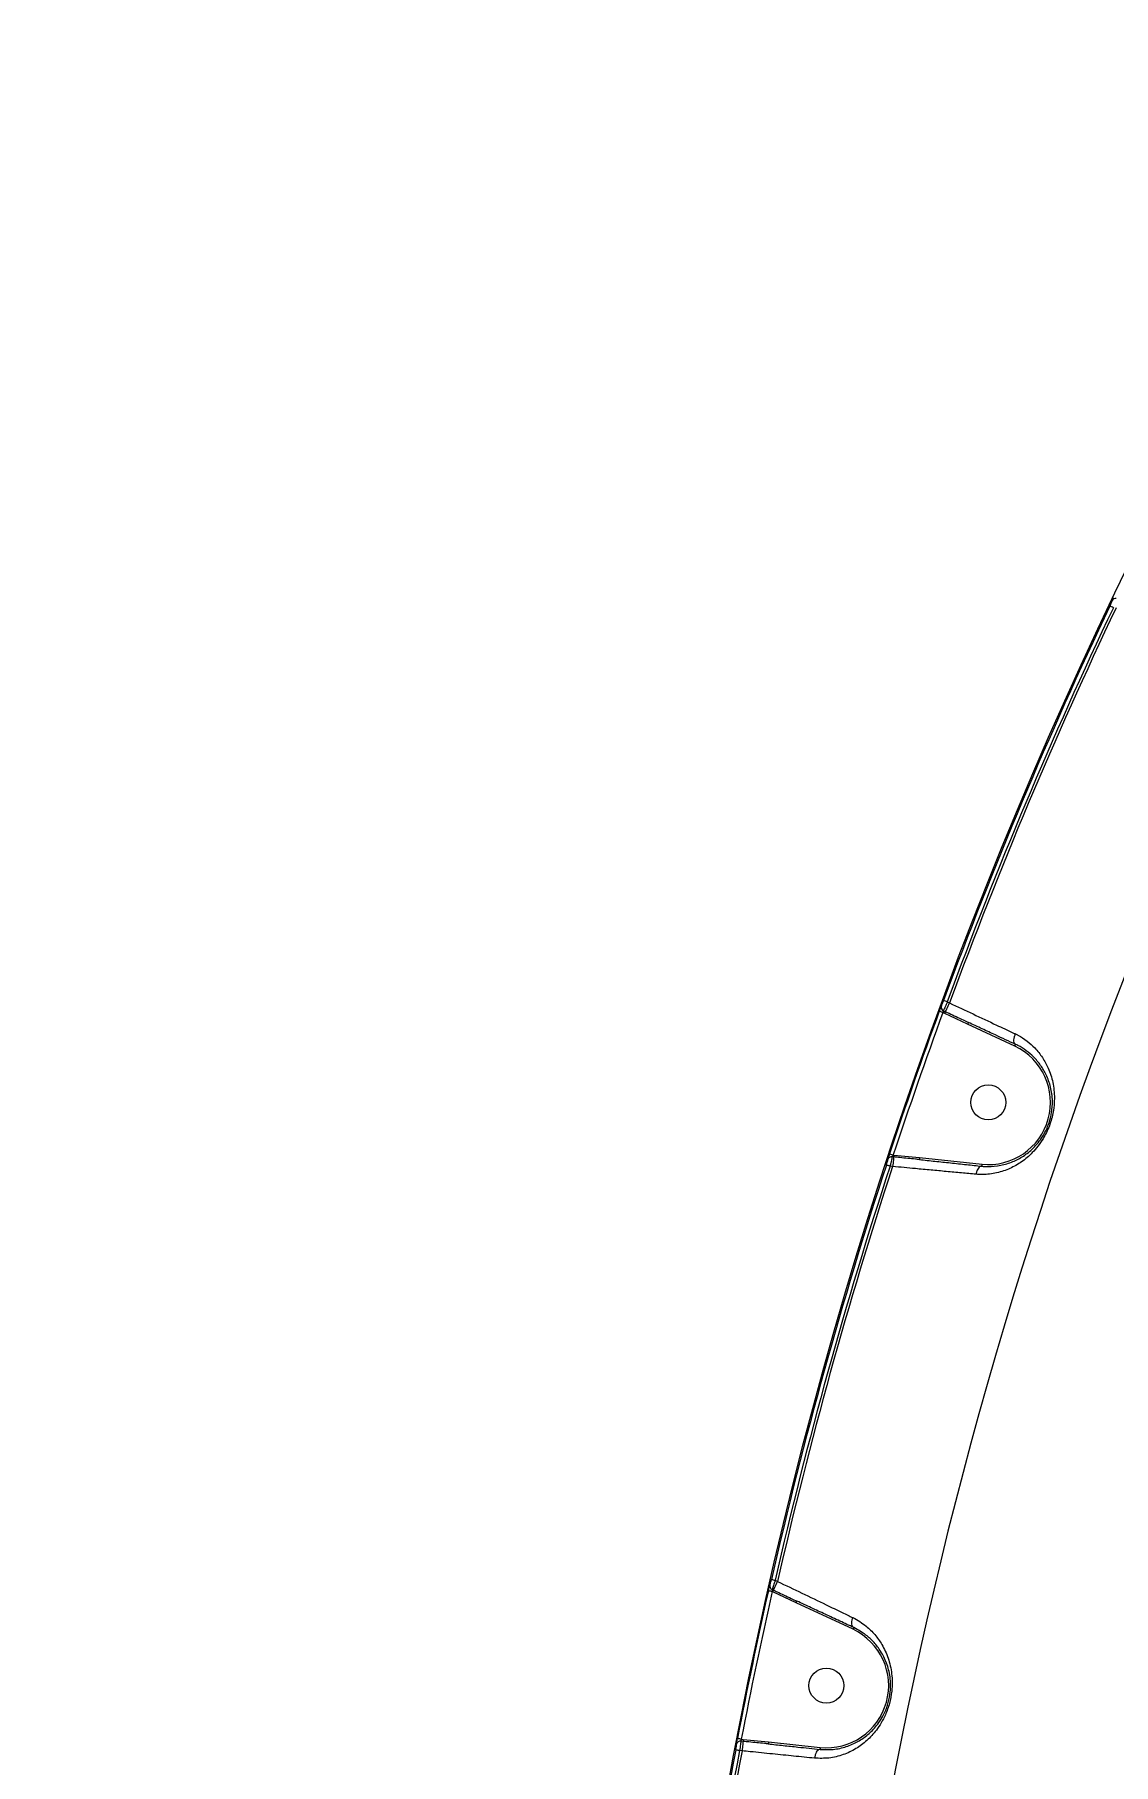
# Model space of a CAD drawing. Header units: millimetres. Extents: x -10374 to 11119, y -8221 to 9433.
# Drawn here: x 4694.7 to 4972, y 3043.4 to 3488.3 of the extents above; entities that cross this region are included whole.
import ezdxf

# ---------------------------------------------------------------- set-up
doc = ezdxf.new("R2010")
doc.units = ezdxf.units.MM
for name, color, linetype in [('DIKOM_ОБЪЕКТ', 7, 'Continuous'), ('DIKOM_РАЗМЕР_ЗОНА', 7, 'Continuous'), ('DIKOM_РАЗМЕР_ОБЪЕКТА', 7, 'Continuous')]:
    doc.layers.add(name, color=color, linetype=linetype)
doc.styles.add('style1', font='arial.ttf', dxfattribs={"width": 0.8})
doc.dimstyles.new('1-50', dxfattribs={"dimtxt": 300, "dimasz": 200, "dimexe": 100, "dimexo": 0, "dimgap": 100, "dimtad": 0, "dimdec": 0, "dimtxsty": 'style1', "dimcen": 0, "dimclrd": 7, "dimclre": 7, "dimadec": 1, "dimazin": 2, "dimtfac": 1, "dimtdec": 0, "dimtmove": 1, "dimatfit": 3, "dimfxl": 0, "dimlwd": 25, "dimlwe": 18, "dimarcsym": 0})

# ---------------------------------------------------------------- blocks, each defined once
blk = doc.blocks.new('*D15')
at = {"layer": 'Defpoints', "color": 0, "transparency": 16777216}
for p in [(-5227.87, 8308.78), (9119.43, -1150.4), (-5227.87, -1991.82)]:
    blk.add_point(p, dxfattribs=at)
at = {"layer": 'DIKOM_РАЗМЕР_ОБЪЕКТА', "color": 7, "lineweight": 18, "transparency": 16777216}
for p, q in [((-5227.87, -1991.82), (-5227.87, 8408.78)), ((9119.43, -1150.4), (9119.43, 8408.78))]:
    blk.add_line(p, q, dxfattribs=at)
at = {"layer": 'DIKOM_РАЗМЕР_ОБЪЕКТА', "color": 7, "lineweight": 25, "transparency": 16777216}
for p, q in [((-5027.87, 8308.78), (187.44, 8308.78)), ((8919.43, 8308.78), (1267.22, 8308.78))]:
    blk.add_line(p, q, dxfattribs=at)
at = {"layer": 'DIKOM_РАЗМЕР_ОБЪЕКТА', "color": 7, "transparency": 16777216}
for points in [[(-5027.87, 8342.11), (-5027.87, 8275.44), (-5227.87, 8308.78)], [(8919.43, 8342.11), (8919.43, 8275.44), (9119.43, 8308.78)]]:
    blk.add_solid(points, dxfattribs=at)
at = {"layer": 'DIKOM_РАЗМЕР_ОБЪЕКТА', "color": 0, "transparency": 16777216, "insert": (727.33, 8308.78), "char_height": 300, "attachment_point": 5, "style": 'style1'}
blk.add_mtext('14350', dxfattribs=at)
blk = doc.blocks.new('*D14')
at = {"layer": 'Defpoints', "color": 0, "transparency": 16777216}
for p in [(-7515.85, 9236.32), (11119.43, -1423.4), (-7515.85, -2401.58)]:
    blk.add_point(p, dxfattribs=at)
at = {"layer": 'DIKOM_РАЗМЕР_ЗОНА', "color": 7, "lineweight": 18, "transparency": 16777216}
for p, q in [((-7515.85, -2401.58), (-7515.85, 9336.32)), ((11119.43, -1423.4), (11119.43, 9336.32))]:
    blk.add_line(p, q, dxfattribs=at)
at = {"layer": 'DIKOM_РАЗМЕР_ЗОНА', "color": 7, "lineweight": 25, "transparency": 16777216}
for p, q in [((-7315.85, 9236.32), (77.56, 9236.32)), ((10919.43, 9236.32), (1157.34, 9236.32))]:
    blk.add_line(p, q, dxfattribs=at)
at = {"layer": 'DIKOM_РАЗМЕР_ЗОНА', "color": 7, "transparency": 16777216}
for points in [[(-7315.85, 9269.65), (-7315.85, 9202.98), (-7515.85, 9236.32)], [(10919.43, 9269.65), (10919.43, 9202.98), (11119.43, 9236.32)]]:
    blk.add_solid(points, dxfattribs=at)
at = {"layer": 'DIKOM_РАЗМЕР_ЗОНА', "color": 0, "transparency": 16777216, "insert": (617.45, 9236.32), "char_height": 300, "attachment_point": 5, "style": 'style1'}
blk.add_mtext('18650', dxfattribs=at)

msp = doc.modelspace()

# ---------------------------------------------------------------- linework, layer by layer
at = {"layer": 'DIKOM_ОБЪЕКТ', "color": 7, "linetype": 'Continuous', "lineweight": 15}
for p, q in [((4929.32, 3239.54), (4929.92, 3239.26)), ((4928.67, 3236.57), (4928.21, 3236.79)), ((4928.34, 3237.27), (4928.88, 3237.02)), ((4934.57, 3233.79), (4928.67, 3236.57)), ((4946.69, 3228.16), (4934.57, 3233.79)), ((4915.55, 3199.65), (4915.14, 3199.69)), ((4915.46, 3200.15), (4915.6, 3200.14)), ((4915.6, 3200.14), (4922.21, 3199.48)), ((4922.21, 3199.48), (4938.26, 3197.77)), ((4915.28, 3197.2), (4914.61, 3197.27)), ((4884.28, 3088.42), (4884.65, 3088.25)), ((4884.44, 3087.8), (4884.32, 3087.86)), ((4890.45, 3084.96), (4884.44, 3087.8)), ((4885.08, 3090.77), (4885.69, 3090.48)), ((4905.09, 3078.16), (4890.45, 3084.96)), ((4876.83, 3049.34), (4876.25, 3049.41)), ((4876.38, 3049.89), (4876.88, 3049.83)), ((4876.88, 3049.83), (4883.37, 3049.18)), ((4883.37, 3049.18), (4896.66, 3047.77)), ((4876.57, 3046.89), (4875.91, 3046.96))]:
    msp.add_line(p, q, dxfattribs=at)
at = {"layer": 'DIKOM_ОБЪЕКТ', "color": 7, "linetype": 'Continuous', "lineweight": 15, "flags": 128}
for points in [[(4928.88, 3237.02), (4928.93, 3237.12), (4929, 3237.29), (4929.11, 3237.51), (4929.24, 3237.79), (4929.39, 3238.12), (4929.56, 3238.48), (4929.73, 3238.86), (4929.92, 3239.26)], [(4928.21, 3236.79), (4928.03, 3236.86), (4927.86, 3236.92), (4927.7, 3236.98), (4927.56, 3237.03), (4927.44, 3237.07), (4927.35, 3237.1), (4927.29, 3237.12), (4927.27, 3237.13)], [(4928.67, 3236.57), (4928.71, 3236.65), (4928.74, 3236.73), (4928.78, 3236.8), (4928.81, 3236.87), (4928.83, 3236.92), (4928.85, 3236.97), (4928.87, 3237), (4928.88, 3237.02)], [(4946.69, 3228.16), (4946.73, 3228.24), (4946.77, 3228.33), (4946.81, 3228.41), (4946.84, 3228.48), (4946.86, 3228.53), (4946.88, 3228.58), (4946.9, 3228.6), (4946.9, 3228.61)], [(4915.55, 3199.65), (4915.53, 3199.54), (4915.51, 3199.36), (4915.49, 3199.11), (4915.46, 3198.8), (4915.42, 3198.45), (4915.38, 3198.05), (4915.33, 3197.63), (4915.28, 3197.2)], [(4915.6, 3200.14), (4915.59, 3200.05), (4915.58, 3199.97), (4915.57, 3199.89), (4915.56, 3199.82), (4915.56, 3199.76), (4915.55, 3199.71), (4915.55, 3199.67), (4915.55, 3199.65)], [(4922.21, 3199.48), (4922.2, 3199.38), (4922.19, 3199.29), (4922.18, 3199.2), (4922.17, 3199.13), (4922.17, 3199.06), (4922.16, 3199.02), (4922.16, 3198.99), (4922.16, 3198.98)], [(4914.61, 3197.27), (4914.43, 3197.33), (4914.26, 3197.39), (4914.1, 3197.44), (4913.96, 3197.48), (4913.84, 3197.52), (4913.75, 3197.55), (4913.69, 3197.57), (4913.66, 3197.58)], [(4938.26, 3197.77), (4938.25, 3197.67), (4938.24, 3197.58), (4938.23, 3197.49), (4938.22, 3197.42), (4938.22, 3197.35), (4938.21, 3197.31), (4938.21, 3197.28), (4938.21, 3197.27)], [(4884.32, 3087.86), (4884.13, 3087.9), (4883.95, 3087.94), (4883.79, 3087.98), (4883.64, 3088.01), (4883.52, 3088.04), (4883.43, 3088.06), (4883.37, 3088.07), (4883.34, 3088.08)], [(4884.65, 3088.25), (4884.7, 3088.35), (4884.77, 3088.51), (4884.88, 3088.74), (4885.01, 3089.02), (4885.16, 3089.34), (4885.33, 3089.7), (4885.51, 3090.09), (4885.69, 3090.48)], [(4890.45, 3084.96), (4890.49, 3085.05), (4890.53, 3085.13), (4890.57, 3085.21), (4890.6, 3085.28), (4890.63, 3085.34), (4890.65, 3085.38), (4890.66, 3085.4), (4890.66, 3085.41)], [(4876.38, 3049.89), (4876.19, 3049.92), (4876.01, 3049.96), (4875.84, 3049.99), (4875.69, 3050.02), (4875.57, 3050.04), (4875.48, 3050.06), (4875.42, 3050.07), (4875.39, 3050.08)], [(4876.83, 3049.34), (4876.82, 3049.23), (4876.8, 3049.05), (4876.77, 3048.8), (4876.74, 3048.5), (4876.7, 3048.14), (4876.66, 3047.75), (4876.62, 3047.33), (4876.57, 3046.89)], [(4876.88, 3049.83), (4876.87, 3049.75), (4876.87, 3049.66), (4876.86, 3049.58), (4876.85, 3049.51), (4876.84, 3049.45), (4876.84, 3049.4), (4876.83, 3049.37), (4876.83, 3049.34)], [(4883.37, 3049.18), (4883.36, 3049.09), (4883.35, 3048.99), (4883.34, 3048.91), (4883.34, 3048.83), (4883.33, 3048.77), (4883.32, 3048.73), (4883.32, 3048.7), (4883.32, 3048.69)], [(4896.66, 3047.77), (4896.65, 3047.67), (4896.64, 3047.58), (4896.63, 3047.49), (4896.63, 3047.42), (4896.62, 3047.36), (4896.61, 3047.31), (4896.61, 3047.28), (4896.61, 3047.27)], [(4875.91, 3046.96), (4875.73, 3047), (4875.55, 3047.03), (4875.38, 3047.06), (4875.23, 3047.09), (4875.11, 3047.12), (4875.02, 3047.13), (4874.96, 3047.14), (4874.93, 3047.15)]]:
    msp.add_lwpolyline(points, dxfattribs=at)
at = {"layer": 'DIKOM_ОБЪЕКТ', "color": 7, "linetype": 'Continuous', "lineweight": 15}
for centre in [(4939.86, 3213.69), (4898.26, 3063.69)]:
    msp.add_circle(centre, 4.5, dxfattribs=at)
for centre, radius, start, end in [((6063.32, 2821.36), 1210, 149.04739, 179.95261), ((6063.32, 2821.36), 1168.37, 152.22698, 176.77302), ((6063.32, 2821.36), 1209.65, 154.54093, 159.75788), ((4859.37, 3105.48), 261.01, 64.4258, 64.6452), ((4972.65, 3342.33), 0.995, 83.4743, 153.8341), ((6063.32, 2821.36), 1208.65, 154.54093, 159.75788), ((6063.32, 2821.36), 1208, 154.52992, 159.76044), ((4803.47, 2899.68), 362.41, 69.6798, 69.8378), ((6063.32, 2821.36), 1209.75, 159.89821, 161.73697), ((6063.32, 2821.36), 1208.75, 159.89821, 161.73697), ((4928.76, 3238.18), 0.999, 160.5787, 245.1581), ((5083.61, 3164.83), 164.22, 154.9974, 155.1718), ((4939.86, 3213.69), 16, 264.2734, 64.7266), ((4915.03, 3198.7), 0.996, 83.6245, 161.1596), ((4925.53, 3232.26), 33.65, 250.8816, 252.5835), ((6063.32, 2821.36), 1209.65, 161.87943, 167.12057), ((6063.32, 2821.36), 1208.65, 161.87943, 167.12057), ((6063.32, 2821.36), 1208, 161.87275, 167.12725), ((6063.32, 2821.36), 1209.75, 167.26303, 169.10179), ((6063.32, 2821.36), 1208.75, 167.26303, 169.10179), ((4884.7, 3089.32), 0.997, 167.8816, 245.3317), ((4987.62, 3541.51), 462.26, 257.06, 257.1839), ((4809.78, 3122.78), 82.46, 334.8944, 335.2368), ((4898.26, 3063.69), 16, 264.2734, 64.7266), ((5265.9, 2910.83), 397.72, 155.0486, 155.1206), ((4876.14, 3048.41), 1, 83.8766, 168.3992), ((6063.32, 2821.36), 1209.65, 169.24212, 174.45906), ((6063.32, 2821.36), 1208.65, 169.24212, 174.45906), ((6063.32, 2821.36), 1208, 169.23956, 174.47007)]:
    msp.add_arc(centre, radius, start, end, dxfattribs=at)
for points, knots in [([(4971.14, 3341.35), (4971.22, 3341.51), (4971.37, 3341.85), (4971.57, 3342.29), (4971.72, 3342.63), (4971.75, 3342.72), (4971.76, 3342.77)], [0, 0, 0, 0, 0.256663, 0.513694, 0.761245, 1, 1, 1, 1]), ([(4971.76, 3342.77), (4971.77, 3342.81), (4971.8, 3342.89), (4971.92, 3343.17), (4972.02, 3343.4), (4972.07, 3343.51)], [0, 0, 0, 0, 0.35092, 0.701404, 1, 1, 1, 1]), ([(4927.82, 3238.51), (4927.84, 3238.55), (4927.89, 3238.63), (4928.01, 3238.93), (4928.17, 3239.33), (4928.3, 3239.67), (4928.37, 3239.85), (4928.38, 3239.88)], [0, 0, 0, 0, 0.239408, 0.478625, 0.717784, 0.957644, 1, 1, 1, 1]), ([(4929.32, 3239.54), (4929.3, 3239.49), (4929.18, 3239.19), (4928.94, 3238.63), (4928.66, 3237.97), (4928.44, 3237.47), (4928.38, 3237.34), (4928.34, 3237.27)], [0, 0, 0, 0, 0.042303, 0.282006, 0.521258, 0.760619, 1, 1, 1, 1]), ([(4929.92, 3239.26), (4931.94, 3238.31), (4936.03, 3236.38), (4941.48, 3233.81), (4945.05, 3232.13), (4946.63, 3231.39), (4946.87, 3231.28)], [0, 0, 0, 0, 0.343502, 0.696938, 0.954533, 1, 1, 1, 1]), ([(4927.27, 3237.13), (4927.28, 3237.16), (4927.35, 3237.35), (4927.48, 3237.69), (4927.63, 3238.09), (4927.76, 3238.39), (4927.8, 3238.47), (4927.82, 3238.51)], [0, 0, 0, 0, 0.042785, 0.282614, 0.521676, 0.760765, 1, 1, 1, 1]), ([(4928.34, 3237.27), (4928.34, 3237.26), (4928.32, 3237.23), (4928.29, 3237.13), (4928.25, 3236.99), (4928.22, 3236.87), (4928.21, 3236.8), (4928.21, 3236.79)], [0, 0, 0, 0, 0.236819, 0.474062, 0.713781, 0.956654, 1, 1, 1, 1]), ([(4928.88, 3237.02), (4929.18, 3236.88), (4930.69, 3236.18), (4932.65, 3235.24), (4934.32, 3234.46), (4934.78, 3234.24)], [0, 0, 0, 0, 0.153314, 0.766594, 1, 1, 1, 1]), ([(4946.9, 3228.61), (4945.19, 3229.41), (4942.4, 3230.7), (4938.3, 3232.61), (4935.95, 3233.7), (4934.78, 3234.24)], [0, 0, 0, 0, 0.442705, 0.720164, 1, 1, 1, 1]), ([(4946.87, 3231.28), (4947.08, 3231.17), (4948.14, 3230.64), (4949.88, 3229.51), (4952.02, 3227.59), (4953.86, 3225.27), (4955.46, 3222.33), (4956.58, 3218.9), (4956.99, 3215.13), (4956.73, 3211.9), (4956.18, 3209.47), (4955.6, 3207.66), (4954.85, 3205.93), (4953.88, 3204.14), (4952.66, 3202.38), (4950.86, 3200.33), (4948.5, 3198.33), (4945.45, 3196.59), (4942.07, 3195.45), (4939.08, 3195.06), (4937.26, 3195.17), (4936.71, 3195.2)], [0, 0, 0, 0, 0.013456, 0.066323, 0.119234, 0.183273, 0.247354, 0.326479, 0.405366, 0.467863, 0.499101, 0.530302, 0.561446, 0.592623, 0.634516, 0.676488, 0.748087, 0.81976, 0.89396, 0.968066, 1, 1, 1, 1]), ([(4946.9, 3228.61), (4946.79, 3228.69), (4946.58, 3228.85), (4946.45, 3229.39), (4946.48, 3230.08), (4946.64, 3230.7), (4946.79, 3231.1), (4946.85, 3231.23), (4946.87, 3231.28)], [0, 0, 0, 0, 0.220482, 0.44095, 0.661452, 0.881929, 0.963536, 1, 1, 1, 1]), ([(4938.21, 3197.27), (4938.21, 3197.27), (4938.71, 3197.15), (4940.4, 3197.21), (4943.11, 3197.37), (4946.18, 3198.35), (4948.94, 3199.79), (4951.07, 3201.49), (4952.69, 3203.25), (4953.78, 3204.76), (4954.65, 3206.32), (4955.45, 3208.13), (4955.91, 3209.74), (4956.3, 3211.84), (4956.46, 3214.4), (4956, 3217.68), (4954.91, 3220.66), (4953.41, 3223.24), (4951.68, 3225.31), (4949.69, 3226.99), (4948.1, 3228.09), (4947.09, 3228.49), (4946.9, 3228.61), (4946.9, 3228.61)], [0, 0, 0, 0, 0.000042, 0.032604, 0.108707, 0.184893, 0.257488, 0.329979, 0.370895, 0.411691, 0.440863, 0.469954, 0.5164, 0.52783, 0.587794, 0.667037, 0.746586, 0.812339, 0.878062, 0.932257, 0.986406, 0.999965, 1, 1, 1, 1]), ([(4913.66, 3197.58), (4913.72, 3197.75), (4913.82, 3198.08), (4913.96, 3198.52), (4914.05, 3198.85), (4914.08, 3198.99), (4914.09, 3199.02), (4914.09, 3199.02)], [0, 0, 0, 0, 0.245828, 0.491711, 0.734273, 0.971536, 1, 1, 1, 1]), ([(4914.09, 3199.02), (4914.09, 3199.03), (4914.09, 3199.06), (4914.12, 3199.19), (4914.21, 3199.53), (4914.35, 3199.97), (4914.46, 3200.3), (4914.51, 3200.47)], [0, 0, 0, 0, 0.027858, 0.265013, 0.50778, 0.754043, 1, 1, 1, 1]), ([(4915.14, 3199.69), (4915.14, 3199.69), (4915.13, 3199.63), (4915.09, 3199.41), (4914.98, 3198.85), (4914.81, 3198.11), (4914.68, 3197.55), (4914.61, 3197.27)], [0, 0, 0, 0, 0.028634, 0.267084, 0.510102, 0.755619, 1, 1, 1, 1]), ([(4915.46, 3200.15), (4915.42, 3200.1), (4915.34, 3200), (4915.24, 3199.86), (4915.17, 3199.75), (4915.14, 3199.71), (4915.14, 3199.7), (4915.14, 3199.69), (4915.14, 3199.69)], [0, 0, 0, 0, 0.26305, 0.515977, 0.751984, 0.941015, 0.974132, 1, 1, 1, 1]), ([(4922.16, 3198.98), (4921.83, 3199.01), (4920.17, 3199.19), (4917.96, 3199.4), (4916.09, 3199.59), (4915.55, 3199.65)], [0, 0, 0, 0, 0.150417, 0.75213, 1, 1, 1, 1]), ([(4922.16, 3198.98), (4923.5, 3198.84), (4926.2, 3198.55), (4930.24, 3198.12), (4934.3, 3197.69), (4936.9, 3197.41), (4938.21, 3197.27)], [0, 0, 0, 0, 0.238042, 0.478163, 0.737711, 1, 1, 1, 1]), ([(4936.71, 3195.2), (4935.48, 3195.31), (4933.02, 3195.54), (4929.13, 3195.9), (4925.16, 3196.27), (4920.56, 3196.7), (4917.24, 3197.01), (4915.28, 3197.2)], [0, 0, 0, 0, 0.187286, 0.376554, 0.557006, 0.739196, 1, 1, 1, 1]), ([(4938.21, 3197.27), (4938.06, 3197.26), (4937.77, 3197.23), (4937.34, 3196.84), (4936.98, 3196.24), (4936.8, 3195.69), (4936.73, 3195.33), (4936.72, 3195.24), (4936.71, 3195.2)], [0, 0, 0, 0, 0.231629, 0.463227, 0.694883, 0.926482, 0.961088, 1, 1, 1, 1]), ([(4883.34, 3088.08), (4883.35, 3088.11), (4883.4, 3088.32), (4883.49, 3088.68), (4883.59, 3089.1), (4883.68, 3089.41), (4883.71, 3089.49), (4883.72, 3089.53)], [0, 0, 0, 0, 0.055837, 0.296745, 0.532679, 0.766208, 1, 1, 1, 1]), ([(4883.72, 3089.53), (4883.74, 3089.57), (4883.77, 3089.66), (4883.86, 3089.97), (4883.96, 3090.38), (4884.05, 3090.75), (4884.09, 3090.95), (4884.1, 3090.99)], [0, 0, 0, 0, 0.234018, 0.46798, 0.703931, 0.944805, 1, 1, 1, 1]), ([(4884.28, 3088.42), (4884.28, 3088.4), (4884.27, 3088.37), (4884.28, 3088.25), (4884.29, 3088.09), (4884.31, 3087.95), (4884.32, 3087.87), (4884.32, 3087.86)], [0, 0, 0, 0, 0.218009, 0.443403, 0.683462, 0.939824, 1, 1, 1, 1]), ([(4885.08, 3090.77), (4885.06, 3090.7), (4884.95, 3090.38), (4884.76, 3089.79), (4884.54, 3089.12), (4884.36, 3088.62), (4884.31, 3088.48), (4884.28, 3088.42)], [0, 0, 0, 0, 0.054845, 0.294469, 0.530166, 0.764676, 1, 1, 1, 1]), ([(4884.65, 3088.25), (4884.95, 3088.1), (4886.46, 3087.4), (4888.46, 3086.44), (4890.17, 3085.65), (4890.66, 3085.41)], [0, 0, 0, 0, 0.150404, 0.75213, 1, 1, 1, 1]), ([(4885.69, 3090.48), (4887.78, 3089.48), (4892.01, 3087.45), (4897.59, 3084.76), (4901.95, 3082.67), (4904.18, 3081.6), (4905.08, 3081.16)], [0, 0, 0, 0, 0.307259, 0.623319, 0.846346, 1, 1, 1, 1]), ([(4905.3, 3078.61), (4904.12, 3079.16), (4901.75, 3080.26), (4898.06, 3081.98), (4894.36, 3083.7), (4891.9, 3084.84), (4890.66, 3085.41)], [0, 0, 0, 0, 0.259548, 0.521844, 0.759879, 1, 1, 1, 1]), ([(4905.08, 3081.16), (4906.25, 3080.49), (4908.37, 3079.26), (4910.76, 3076.84), (4912.71, 3074.1), (4914.24, 3070.8), (4915.01, 3067.46), (4915.2, 3064.55), (4915.08, 3061.98), (4914.53, 3059.07), (4913.54, 3056.31), (4912.37, 3054.05), (4910.83, 3051.77), (4908.71, 3049.48), (4905.87, 3047.36), (4902.61, 3045.82), (4899.03, 3044.9), (4896.46, 3044.97), (4895.21, 3045)], [0, 0, 0, 0, 0.07855, 0.143057, 0.207602, 0.287214, 0.366549, 0.405753, 0.444854, 0.497445, 0.54969, 0.59227, 0.63494, 0.707294, 0.779729, 0.854483, 0.929141, 1, 1, 1, 1]), ([(4905.3, 3078.61), (4905.18, 3078.7), (4904.94, 3078.87), (4904.78, 3079.43), (4904.78, 3080.13), (4904.91, 3080.69), (4905.03, 3081.04), (4905.07, 3081.12), (4905.08, 3081.16)], [0, 0, 0, 0, 0.231624, 0.463246, 0.694899, 0.926497, 0.961117, 1, 1, 1, 1]), ([(4896.61, 3047.27), (4896.61, 3047.27), (4897.78, 3047.27), (4900.13, 3047.12), (4903.41, 3047.91), (4906.38, 3049.21), (4908.96, 3051), (4910.89, 3052.96), (4912.29, 3054.93), (4913.35, 3056.87), (4914.24, 3059.27), (4914.72, 3061.84), (4914.79, 3064.03), (4914.69, 3065.28), (4914.44, 3067.17), (4913.82, 3069.55), (4912.38, 3072.4), (4910.57, 3074.79), (4908.34, 3076.92), (4906.41, 3078), (4905.3, 3078.61), (4905.3, 3078.61)], [0, 0, 0, 0, 0.000032, 0.072282, 0.148944, 0.225697, 0.2991, 0.372409, 0.414038, 0.455552, 0.504499, 0.553098, 0.589351, 0.625754, 0.627655, 0.707217, 0.787136, 0.853348, 0.919534, 0.999958, 1, 1, 1, 1]), ([(4874.93, 3047.15), (4874.96, 3047.32), (4875.02, 3047.65), (4875.1, 3048.09), (4875.15, 3048.43), (4875.16, 3048.57), (4875.16, 3048.61), (4875.16, 3048.61)], [0, 0, 0, 0, 0.240808, 0.481562, 0.721658, 0.961211, 1, 1, 1, 1]), ([(4875.16, 3048.61), (4875.16, 3048.62), (4875.16, 3048.65), (4875.17, 3048.8), (4875.22, 3049.13), (4875.3, 3049.58), (4875.36, 3049.91), (4875.39, 3050.08)], [0, 0, 0, 0, 0.038574, 0.278091, 0.518506, 0.759256, 1, 1, 1, 1]), ([(4876.25, 3049.41), (4876.25, 3049.4), (4876.24, 3049.34), (4876.22, 3049.1), (4876.15, 3048.54), (4876.04, 3047.8), (4875.95, 3047.24), (4875.91, 3046.96)], [0, 0, 0, 0, 0.038785, 0.278351, 0.518593, 0.759429, 1, 1, 1, 1]), ([(4876.38, 3049.89), (4876.36, 3049.83), (4876.32, 3049.73), (4876.27, 3049.58), (4876.25, 3049.47), (4876.24, 3049.42), (4876.25, 3049.41), (4876.25, 3049.41)], [0, 0, 0, 0, 0.243864, 0.485913, 0.724538, 0.961768, 1, 1, 1, 1]), ([(4883.32, 3048.69), (4882.99, 3048.72), (4881.33, 3048.9), (4879.17, 3049.1), (4877.34, 3049.29), (4876.83, 3049.34)], [0, 0, 0, 0, 0.153315, 0.766571, 1, 1, 1, 1]), ([(4883.32, 3048.69), (4884.6, 3048.55), (4887.17, 3048.28), (4891.67, 3047.8), (4894.73, 3047.47), (4896.61, 3047.27)], [0, 0, 0, 0, 0.277464, 0.557298, 1, 1, 1, 1]), ([(4895.21, 3045), (4893.44, 3045.18), (4889.96, 3045.54), (4884.36, 3046.1), (4879.89, 3046.56), (4877.27, 3046.82), (4876.57, 3046.89)], [0, 0, 0, 0, 0.302893, 0.594462, 0.892031, 1, 1, 1, 1]), ([(4896.61, 3047.27), (4896.48, 3047.26), (4896.21, 3047.23), (4895.82, 3046.84), (4895.49, 3046.23), (4895.31, 3045.62), (4895.23, 3045.2), (4895.21, 3045.05), (4895.21, 3045)], [0, 0, 0, 0, 0.220483, 0.440957, 0.661403, 0.881943, 0.963534, 1, 1, 1, 1])]:
    msp.add_open_spline(points, degree=3, knots=knots, dxfattribs=at)

# ---------------------------------------------------------------- dimensions: what is measured, and where the dimension line sits
at = {"layer": 'DIKOM_РАЗМЕР_ЗОНА'}
dim = msp.add_linear_dim(base=(-7515.85, 9236.32), p1=(11119.43, -1423.4), p2=(-7515.85, -2401.58), angle=180, text='18650', dimstyle='1-50', override={"dimscale": 1, "dimtix": 0, "dimtofl": 1, "dimtmove": 1, "dimatfit": 3}, dxfattribs=at)
dim.commit()
dim.dimension.update_dxf_attribs({"geometry": '*D14', "text_midpoint": (617.45, 9236.32), "dimtype": 160})
at = {"layer": 'DIKOM_РАЗМЕР_ОБЪЕКТА'}
dim = msp.add_linear_dim(base=(-5227.87, 8308.78), p1=(9119.43, -1150.4), p2=(-5227.87, -1991.82), angle=180, text='14350', dimstyle='1-50', override={"dimscale": 1, "dimtix": 0, "dimtofl": 1, "dimtmove": 1, "dimatfit": 3}, dxfattribs=at)
dim.commit()
dim.dimension.update_dxf_attribs({"geometry": '*D15', "text_midpoint": (727.33, 8308.78), "dimtype": 160})

doc.saveas('drawing.dxf')
